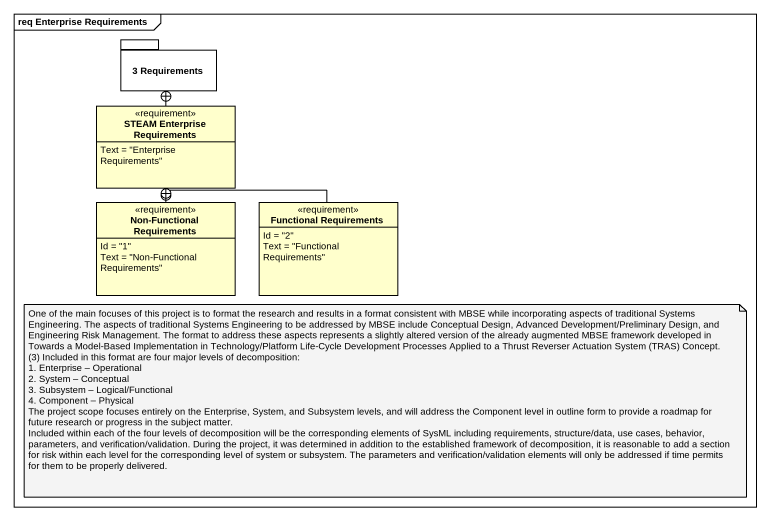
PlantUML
@startuml
mainframe req Enterprise Requirements
hide circle
hide empty members
package "3 Requirements" as p3_Requirements {
}
class "STEAM Enterprise Requirements" as STEAM_Enterprise <<requirement>> {
  Text = "Enterprise Requirements"
}
class "Non-Functional Requirements" as Non_Functional_Requirements <<requirement>> {
  Id = "1"
  Text = "Non-Functional Requirements"
}
class "Functional Requirements" as Functional_Requirements <<requirement>> {
  Id = "2"
  Text = "Functional Requirements"
}
STEAM_Enterprise -up-+ p3_Requirements
Non_Functional_Requirements -up-+ STEAM_Enterprise
Functional_Requirements -up-+ STEAM_Enterprise
note as N1
  One of the main focuses of this project is to format the research and results in a format consistent with MBSE while incorporating aspects of traditional Systems Engineering. The aspects of traditional Systems Engineering to be addressed by MBSE include Conceptual Design, Advanced Development/Preliminary Design, and Engineering Risk Management. The format to address these aspects represents a slightly altered version of the already augmented MBSE framework developed in Towards a Model-Based Implementation in Technology/Platform Life-Cycle Development Processes Applied to a Thrust Reverser Actuation System (TRAS) Concept. (3) Included in this format are four major levels of decomposition:
  1. Enterprise – Operational
  2. System – Conceptual
  3. Subsystem – Logical/Functional
  4. Component – Physical
  The project scope focuses entirely on the Enterprise, System, and Subsystem levels, and will address the Component level in outline form to provide a roadmap for future research or progress in the subject matter.
  Included within each of the four levels of decomposition will be the corresponding elements of SysML including requirements, structure/data, use cases, behavior, parameters, and verification/validation. During the project, it was determined in addition to the established framework of decomposition, it is reasonable to add a section for risk within each level for the corresponding level of system or subsystem. The parameters and verification/validation elements will only be addressed if time permits for them to be properly delivered.
end note
@enduml
